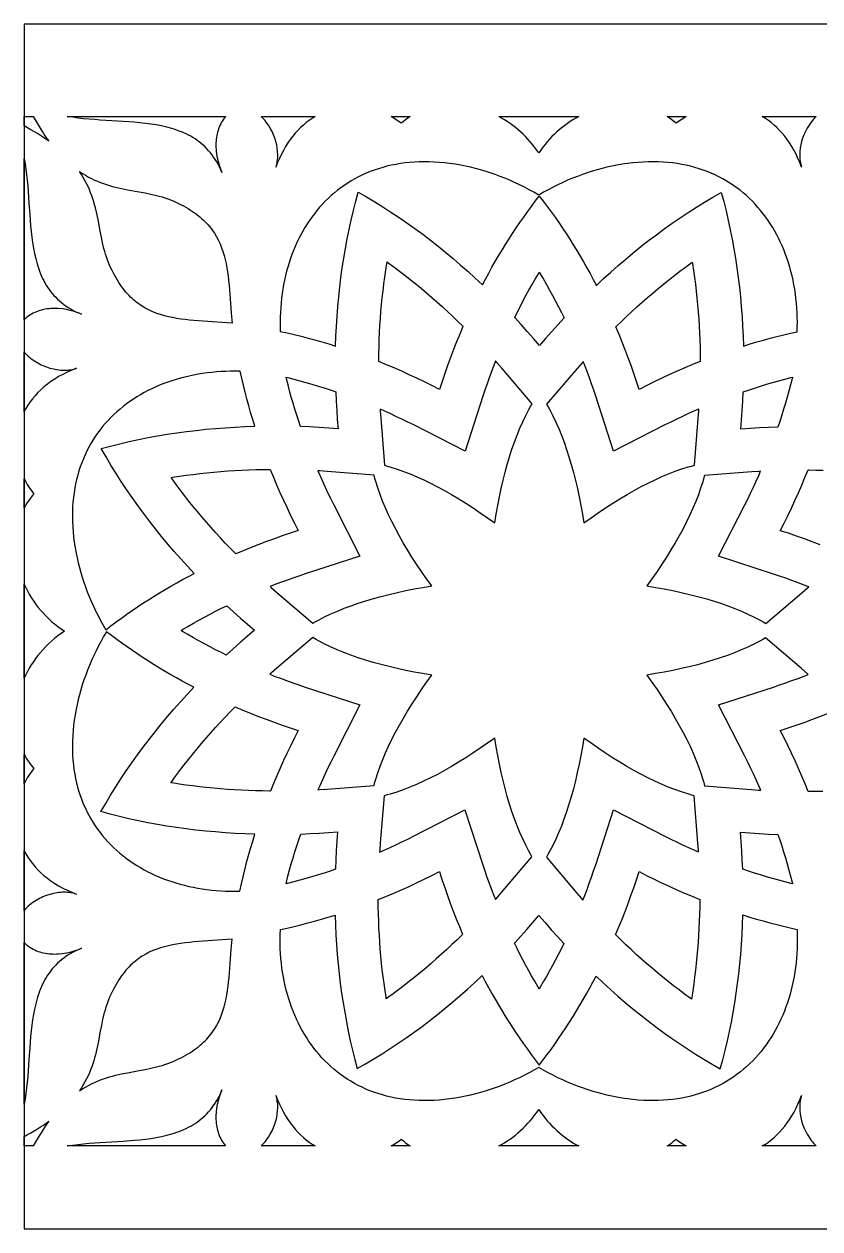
# Model space of a CAD drawing. Extents: x -53 to 63, y 97 to 137.
# Drawn here: x -53.41 to -26.99, y 96.54 to 136.53 of the extents above; entities that cross this region are included whole.
import ezdxf

# ---------------------------------------------------------------- set-up
doc = ezdxf.new("R2010")
doc.units = 0
doc.header["$MEASUREMENT"] = 0
doc.layers.get('0').update_dxf_attribs({"linetype": 'CONTINUOUS'})
doc.layers.add('LAYER_1', color=18, linetype='CONTINUOUS')

msp = doc.modelspace()

# ---------------------------------------------------------------- linework, layer by layer
msp.add_line((-53.408, 136.527), (-53.408, 96.541))
at = {"layer": 'LAYER_1'}
for points in [[(63.044, 136.527), (-53.408, 136.527)], [(-26.983, 119.249), (-27.244, 119.348), (-27.506, 119.444), (-27.771, 119.537), (-28.036, 119.627), (-28.304, 119.714), (-28.177, 119.963), (-28.054, 120.212), (-27.934, 120.463), (-27.817, 120.714), (-27.703, 120.967), (-27.592, 121.22), (-27.485, 121.474), (-27.382, 121.729), (-27.354, 121.729), (-27.119, 121.726), (-26.885, 121.721)], [(-26.895, 111.062), (-27.13, 111.057), (-27.365, 111.054), (-27.376, 111.054), (-27.48, 111.311), (-27.588, 111.567), (-27.699, 111.823), (-27.814, 112.077), (-27.932, 112.331), (-28.053, 112.583), (-28.177, 112.835), (-28.305, 113.085), (-28.039, 113.171), (-27.776, 113.261), (-27.513, 113.353), (-27.253, 113.448), (-26.994, 113.546), (-26.737, 113.647)], [(-53.408, 96.541), (63.044, 96.541)]]:
    msp.add_lwpolyline(points, dxfattribs=at)
for points in [[(-53.408, 133.462), (-53.105, 133.462), (-52.975, 133.234), (-52.91, 133.126), (-52.845, 133.021), (-52.78, 132.92), (-52.715, 132.823), (-52.65, 132.729), (-52.584, 132.638), (-52.768, 132.766), (-52.966, 132.894), (-53.18, 133.022), (-53.292, 133.086), (-53.408, 133.15)], [(-51.973, 133.462), (-46.717, 133.462), (-46.755, 133.416), (-46.791, 133.368), (-46.824, 133.319), (-46.854, 133.269), (-46.882, 133.217), (-46.908, 133.164), (-46.931, 133.11), (-46.952, 133.055), (-46.97, 132.999), (-46.987, 132.942), (-47.001, 132.884), (-47.012, 132.825), (-47.022, 132.766), (-47.029, 132.706), (-47.035, 132.645), (-47.038, 132.584), (-47.039, 132.461), (-47.031, 132.337), (-47.017, 132.212), (-46.995, 132.087), (-46.966, 131.963), (-46.93, 131.84), (-46.888, 131.719), (-46.84, 131.6), (-46.881, 131.695), (-46.923, 131.786), (-46.968, 131.873), (-47.015, 131.957), (-47.064, 132.038), (-47.116, 132.115), (-47.169, 132.189), (-47.224, 132.259), (-47.281, 132.326), (-47.341, 132.39), (-47.402, 132.452), (-47.464, 132.51), (-47.529, 132.565), (-47.595, 132.618), (-47.663, 132.668), (-47.732, 132.715), (-47.803, 132.76), (-47.876, 132.802), (-47.95, 132.842), (-48.025, 132.88), (-48.102, 132.915), (-48.18, 132.948), (-48.259, 132.979), (-48.34, 133.008), (-48.421, 133.036), (-48.504, 133.061), (-48.672, 133.107), (-48.845, 133.146), (-49.02, 133.18), (-49.199, 133.209), (-49.38, 133.233), (-49.564, 133.253), (-49.749, 133.271), (-50.124, 133.298), (-50.501, 133.321), (-50.878, 133.343), (-51.065, 133.356), (-51.251, 133.371), (-51.435, 133.388), (-51.617, 133.409), (-51.796, 133.433)], [(-45.536, 133.462), (-43.747, 133.462), (-43.848, 133.399), (-43.947, 133.33), (-44.043, 133.256), (-44.138, 133.176), (-44.23, 133.091), (-44.32, 133), (-44.408, 132.904), (-44.492, 132.802), (-44.573, 132.694), (-44.652, 132.581), (-44.727, 132.462), (-44.798, 132.337), (-44.866, 132.207), (-44.931, 132.071), (-44.991, 131.929), (-45.047, 131.782), (-45.033, 131.828), (-45.021, 131.876), (-45.01, 131.925), (-45.002, 131.976), (-44.995, 132.027), (-44.99, 132.079), (-44.987, 132.185), (-44.992, 132.294), (-45.004, 132.405), (-45.023, 132.517), (-45.051, 132.629), (-45.086, 132.741), (-45.128, 132.852), (-45.178, 132.962), (-45.235, 133.069), (-45.299, 133.174), (-45.334, 133.225), (-45.371, 133.274), (-45.41, 133.323), (-45.45, 133.371), (-45.492, 133.417)], [(-41.223, 133.462), (-40.59, 133.462), (-40.666, 133.41), (-40.741, 133.355), (-40.814, 133.296), (-40.886, 133.234), (-40.968, 133.296), (-41.051, 133.355), (-41.136, 133.41)], [(-37.651, 133.462), (-34.996, 133.462), (-35.091, 133.409), (-35.186, 133.353), (-35.279, 133.294), (-35.37, 133.231), (-35.46, 133.166), (-35.549, 133.097), (-35.636, 133.026), (-35.721, 132.951), (-35.804, 132.874), (-35.885, 132.793), (-35.964, 132.71), (-36.041, 132.624), (-36.115, 132.534), (-36.187, 132.442), (-36.257, 132.347), (-36.324, 132.25), (-36.391, 132.347), (-36.46, 132.442), (-36.532, 132.534), (-36.607, 132.624), (-36.683, 132.71), (-36.762, 132.793), (-36.844, 132.874), (-36.927, 132.951), (-37.012, 133.026), (-37.098, 133.097), (-37.187, 133.166), (-37.277, 133.231), (-37.369, 133.294), (-37.462, 133.353), (-37.556, 133.409)], [(-32.057, 133.462), (-31.425, 133.462), (-31.511, 133.41), (-31.596, 133.355), (-31.68, 133.296), (-31.762, 133.234), (-31.833, 133.296), (-31.906, 133.355), (-31.981, 133.41)], [(-28.901, 133.462), (-27.111, 133.462), (-27.155, 133.417), (-27.197, 133.371), (-27.237, 133.323), (-27.276, 133.274), (-27.313, 133.225), (-27.348, 133.174), (-27.412, 133.069), (-27.47, 132.962), (-27.519, 132.852), (-27.562, 132.741), (-27.597, 132.629), (-27.624, 132.517), (-27.644, 132.405), (-27.656, 132.294), (-27.66, 132.185), (-27.657, 132.079), (-27.652, 132.027), (-27.646, 131.976), (-27.637, 131.925), (-27.627, 131.876), (-27.614, 131.828), (-27.6, 131.782), (-27.656, 131.929), (-27.717, 132.071), (-27.781, 132.207), (-27.849, 132.337), (-27.921, 132.462), (-27.996, 132.581), (-28.074, 132.694), (-28.155, 132.802), (-28.24, 132.904), (-28.327, 133), (-28.417, 133.091), (-28.509, 133.176), (-28.604, 133.256), (-28.701, 133.33), (-28.8, 133.399)], [(-53.408, 126.714), (-53.408, 132.069), (-53.376, 131.892), (-53.349, 131.712), (-53.326, 131.529), (-53.306, 131.344), (-53.289, 131.157), (-53.274, 130.968), (-53.248, 130.589), (-53.223, 130.208), (-53.193, 129.83), (-53.175, 129.642), (-53.153, 129.457), (-53.128, 129.274), (-53.099, 129.093), (-53.064, 128.916), (-53.024, 128.742), (-52.977, 128.571), (-52.952, 128.488), (-52.924, 128.405), (-52.894, 128.324), (-52.863, 128.244), (-52.829, 128.165), (-52.793, 128.088), (-52.755, 128.012), (-52.715, 127.937), (-52.672, 127.864), (-52.627, 127.793), (-52.579, 127.723), (-52.528, 127.655), (-52.475, 127.588), (-52.419, 127.523), (-52.36, 127.46), (-52.298, 127.399), (-52.234, 127.339), (-52.165, 127.282), (-52.094, 127.226), (-52.02, 127.173), (-51.942, 127.122), (-51.86, 127.073), (-51.776, 127.026), (-51.687, 126.981), (-51.595, 126.939), (-51.499, 126.899), (-51.622, 126.947), (-51.748, 126.989), (-51.875, 127.025), (-52.004, 127.053), (-52.134, 127.073), (-52.263, 127.086), (-52.327, 127.089), (-52.391, 127.091), (-52.455, 127.09), (-52.518, 127.087), (-52.581, 127.082), (-52.643, 127.074), (-52.705, 127.065), (-52.766, 127.053), (-52.826, 127.038), (-52.885, 127.022), (-52.943, 127.003), (-53, 126.981), (-53.056, 126.957), (-53.111, 126.93), (-53.164, 126.901), (-53.216, 126.869), (-53.266, 126.834), (-53.315, 126.797), (-53.363, 126.757)], [(-27.744, 126.319), (-27.739, 126.481), (-27.738, 126.641), (-27.741, 126.8), (-27.746, 126.957), (-27.756, 127.114), (-27.768, 127.269), (-27.785, 127.423), (-27.804, 127.576), (-27.827, 127.727), (-27.853, 127.877), (-27.882, 128.025), (-27.915, 128.171), (-27.951, 128.316), (-27.99, 128.458), (-28.032, 128.599), (-28.078, 128.738), (-28.127, 128.875), (-28.179, 129.01), (-28.234, 129.143), (-28.292, 129.273), (-28.354, 129.402), (-28.418, 129.528), (-28.486, 129.651), (-28.557, 129.772), (-28.631, 129.891), (-28.708, 130.007), (-28.788, 130.12), (-28.871, 130.231), (-28.957, 130.339), (-29.046, 130.444), (-29.138, 130.546), (-29.232, 130.645), (-29.33, 130.741), (-29.431, 130.834), (-29.535, 130.924), (-29.641, 131.01), (-29.751, 131.093), (-29.863, 131.173), (-29.978, 131.249), (-30.096, 131.322), (-30.217, 131.391), (-30.341, 131.457), (-30.467, 131.519), (-30.596, 131.577), (-30.728, 131.631), (-30.863, 131.681), (-31, 131.728), (-31.14, 131.77), (-31.283, 131.808), (-31.428, 131.842), (-31.576, 131.872), (-31.727, 131.897), (-31.88, 131.918), (-32.036, 131.935), (-32.195, 131.947), (-32.356, 131.955), (-32.519, 131.958), (-32.685, 131.956), (-32.854, 131.949), (-33.025, 131.938), (-33.199, 131.922), (-33.375, 131.9), (-33.553, 131.874), (-33.734, 131.843), (-33.897, 131.811), (-34.059, 131.774), (-34.222, 131.734), (-34.386, 131.69), (-34.549, 131.642), (-34.712, 131.59), (-34.875, 131.534), (-35.038, 131.474), (-35.201, 131.41), (-35.363, 131.342), (-35.525, 131.27), (-35.686, 131.194), (-35.846, 131.115), (-36.006, 131.031), (-36.165, 130.944), (-36.324, 130.853), (-36.482, 130.944), (-36.641, 131.031), (-36.801, 131.115), (-36.961, 131.194), (-37.123, 131.27), (-37.284, 131.342), (-37.447, 131.41), (-37.609, 131.474), (-37.772, 131.534), (-37.935, 131.59), (-38.098, 131.642), (-38.262, 131.69), (-38.425, 131.734), (-38.588, 131.774), (-38.751, 131.811), (-38.913, 131.843), (-39.094, 131.874), (-39.272, 131.9), (-39.448, 131.922), (-39.621, 131.938), (-39.792, 131.949), (-39.961, 131.956), (-40.127, 131.958), (-40.29, 131.955), (-40.451, 131.947), (-40.609, 131.935), (-40.765, 131.919), (-40.918, 131.898), (-41.069, 131.872), (-41.217, 131.842), (-41.362, 131.809), (-41.504, 131.77), (-41.644, 131.728), (-41.782, 131.682), (-41.916, 131.632), (-42.048, 131.578), (-42.177, 131.52), (-42.303, 131.458), (-42.427, 131.393), (-42.548, 131.324), (-42.666, 131.251), (-42.781, 131.175), (-42.893, 131.095), (-43.003, 131.012), (-43.109, 130.926), (-43.213, 130.837), (-43.314, 130.744), (-43.411, 130.648), (-43.506, 130.549), (-43.598, 130.447), (-43.687, 130.342), (-43.773, 130.235), (-43.856, 130.124), (-43.936, 130.011), (-44.013, 129.895), (-44.087, 129.777), (-44.158, 129.656), (-44.226, 129.533), (-44.291, 129.407), (-44.352, 129.279), (-44.411, 129.149), (-44.466, 129.016), (-44.518, 128.881), (-44.567, 128.745), (-44.613, 128.606), (-44.655, 128.465), (-44.695, 128.323), (-44.731, 128.178), (-44.763, 128.032), (-44.793, 127.884), (-44.819, 127.735), (-44.842, 127.584), (-44.861, 127.432), (-44.878, 127.278), (-44.89, 127.123), (-44.9, 126.966), (-44.906, 126.809), (-44.909, 126.65), (-44.908, 126.49), (-44.904, 126.329), (-44.673, 126.278), (-44.442, 126.224), (-44.212, 126.167), (-43.982, 126.107), (-43.752, 126.045), (-43.523, 125.979), (-43.294, 125.91), (-43.065, 125.839), (-43.054, 126.168), (-43.038, 126.496), (-43.018, 126.823), (-42.993, 127.148), (-42.963, 127.473), (-42.928, 127.797), (-42.889, 128.119), (-42.845, 128.44), (-42.796, 128.76), (-42.742, 129.078), (-42.683, 129.395), (-42.62, 129.71), (-42.552, 130.023), (-42.478, 130.335), (-42.4, 130.645), (-42.317, 130.953), (-42.041, 130.794), (-41.768, 130.63), (-41.497, 130.462), (-41.228, 130.289), (-40.961, 130.111), (-40.697, 129.928), (-40.435, 129.742), (-40.176, 129.55), (-39.919, 129.355), (-39.664, 129.155), (-39.412, 128.951), (-39.163, 128.743), (-38.916, 128.53), (-38.671, 128.314), (-38.429, 128.094), (-38.19, 127.87), (-38.087, 128.066), (-37.982, 128.261), (-37.875, 128.455), (-37.766, 128.646), (-37.655, 128.837), (-37.542, 129.025), (-37.427, 129.213), (-37.31, 129.398), (-37.191, 129.582), (-37.071, 129.764), (-36.948, 129.945), (-36.823, 130.124), (-36.696, 130.301), (-36.567, 130.476), (-36.437, 130.649), (-36.304, 130.821), (-36.171, 130.648), (-36.04, 130.474), (-35.91, 130.298), (-35.783, 130.12), (-35.658, 129.94), (-35.535, 129.759), (-35.413, 129.576), (-35.294, 129.391), (-35.177, 129.204), (-35.061, 129.016), (-34.948, 128.826), (-34.837, 128.635), (-34.727, 128.442), (-34.62, 128.248), (-34.515, 128.052), (-34.411, 127.854), (-34.171, 128.079), (-33.928, 128.299), (-33.682, 128.516), (-33.434, 128.729), (-33.183, 128.937), (-32.93, 129.142), (-32.674, 129.342), (-32.416, 129.538), (-32.156, 129.729), (-31.893, 129.916), (-31.627, 130.099), (-31.359, 130.277), (-31.089, 130.45), (-30.817, 130.618), (-30.543, 130.782), (-30.266, 130.941), (-30.184, 130.634), (-30.106, 130.325), (-30.034, 130.014), (-29.966, 129.701), (-29.903, 129.387), (-29.845, 129.071), (-29.792, 128.754), (-29.744, 128.436), (-29.701, 128.116), (-29.662, 127.794), (-29.628, 127.472), (-29.599, 127.148), (-29.574, 126.823), (-29.554, 126.497), (-29.539, 126.171), (-29.528, 125.843), (-29.306, 125.912), (-29.084, 125.978), (-28.861, 126.042), (-28.638, 126.103), (-28.415, 126.161), (-28.192, 126.217), (-27.968, 126.27)], [(-51.574, 131.635), (-51.473, 131.569), (-51.372, 131.508), (-51.271, 131.452), (-51.171, 131.4), (-51.07, 131.352), (-50.97, 131.309), (-50.87, 131.269), (-50.77, 131.232), (-50.67, 131.199), (-50.57, 131.168), (-50.47, 131.14), (-50.371, 131.115), (-50.173, 131.069), (-49.977, 131.029), (-49.587, 130.958), (-49.394, 130.922), (-49.203, 130.884), (-49.014, 130.84), (-48.92, 130.816), (-48.826, 130.789), (-48.733, 130.761), (-48.641, 130.729), (-48.549, 130.694), (-48.457, 130.657), (-48.366, 130.616), (-48.279, 130.575), (-48.194, 130.533), (-48.112, 130.49), (-48.034, 130.447), (-47.958, 130.402), (-47.885, 130.357), (-47.815, 130.311), (-47.747, 130.264), (-47.682, 130.217), (-47.62, 130.168), (-47.56, 130.119), (-47.503, 130.069), (-47.448, 130.018), (-47.395, 129.967), (-47.345, 129.914), (-47.297, 129.861), (-47.251, 129.808), (-47.207, 129.753), (-47.166, 129.698), (-47.126, 129.642), (-47.088, 129.585), (-47.018, 129.469), (-46.956, 129.35), (-46.9, 129.229), (-46.85, 129.105), (-46.806, 128.978), (-46.767, 128.848), (-46.733, 128.715), (-46.703, 128.58), (-46.677, 128.442), (-46.655, 128.302), (-46.636, 128.159), (-46.619, 128.014), (-46.604, 127.866), (-46.578, 127.563), (-46.555, 127.25), (-46.531, 126.929), (-46.502, 126.598), (-46.832, 126.625), (-47.153, 126.647), (-47.465, 126.668), (-47.768, 126.691), (-47.916, 126.705), (-48.061, 126.72), (-48.204, 126.739), (-48.344, 126.76), (-48.482, 126.785), (-48.617, 126.814), (-48.75, 126.847), (-48.88, 126.884), (-49.007, 126.927), (-49.132, 126.976), (-49.253, 127.031), (-49.372, 127.093), (-49.488, 127.162), (-49.545, 127.199), (-49.602, 127.238), (-49.657, 127.28), (-49.712, 127.323), (-49.766, 127.368), (-49.82, 127.416), (-49.872, 127.466), (-49.924, 127.518), (-49.975, 127.573), (-50.026, 127.63), (-50.075, 127.689), (-50.124, 127.751), (-50.172, 127.815), (-50.219, 127.883), (-50.266, 127.953), (-50.312, 128.025), (-50.357, 128.101), (-50.401, 128.179), (-50.444, 128.26), (-50.487, 128.345), (-50.529, 128.432), (-50.569, 128.523), (-50.608, 128.614), (-50.643, 128.705), (-50.675, 128.798), (-50.705, 128.891), (-50.732, 128.984), (-50.757, 129.078), (-50.802, 129.267), (-50.842, 129.458), (-50.879, 129.65), (-50.953, 130.04), (-50.995, 130.236), (-51.042, 130.434), (-51.069, 130.533), (-51.098, 130.633), (-51.129, 130.732), (-51.163, 130.832), (-51.201, 130.932), (-51.242, 131.032), (-51.286, 131.132), (-51.335, 131.233), (-51.387, 131.333), (-51.445, 131.434), (-51.507, 131.534)], [(-38.848, 126.503), (-38.84, 126.495), (-38.948, 126.24), (-39.053, 125.982), (-39.155, 125.723), (-39.254, 125.462), (-39.35, 125.2), (-39.443, 124.936), (-39.533, 124.67), (-39.62, 124.403), (-39.868, 124.529), (-40.118, 124.653), (-40.368, 124.773), (-40.62, 124.89), (-40.872, 125.004), (-41.125, 125.114), (-41.379, 125.221), (-41.635, 125.325), (-41.635, 125.352), (-41.631, 125.587), (-41.626, 125.822), (-41.618, 126.056), (-41.608, 126.29), (-41.595, 126.522), (-41.58, 126.755), (-41.562, 126.986), (-41.541, 127.217), (-41.519, 127.446), (-41.493, 127.675), (-41.466, 127.904), (-41.435, 128.131), (-41.402, 128.357), (-41.366, 128.583), (-41.358, 128.632), (-41.318, 128.603), (-41.133, 128.468), (-40.95, 128.331), (-40.768, 128.191), (-40.587, 128.05), (-40.408, 127.905), (-40.229, 127.758), (-40.052, 127.609), (-39.876, 127.458), (-39.701, 127.305), (-39.528, 127.149), (-39.356, 126.991), (-39.185, 126.83), (-39.016, 126.668)], [(-33.763, 126.479), (-33.744, 126.498), (-33.575, 126.662), (-33.406, 126.824), (-33.234, 126.984), (-33.062, 127.142), (-32.888, 127.298), (-32.714, 127.451), (-32.537, 127.602), (-32.36, 127.75), (-32.181, 127.897), (-32.001, 128.041), (-31.82, 128.183), (-31.638, 128.322), (-31.455, 128.458), (-31.27, 128.593), (-31.229, 128.622), (-31.221, 128.573), (-31.186, 128.347), (-31.154, 128.12), (-31.124, 127.894), (-31.096, 127.665), (-31.071, 127.436), (-31.049, 127.206), (-31.029, 126.975), (-31.011, 126.744), (-30.997, 126.512), (-30.984, 126.279), (-30.974, 126.046), (-30.967, 125.811), (-30.962, 125.577), (-30.959, 125.342), (-30.959, 125.33), (-31.217, 125.226), (-31.473, 125.118), (-31.728, 125.007), (-31.983, 124.893), (-32.236, 124.775), (-32.489, 124.654), (-32.74, 124.529), (-32.99, 124.402), (-33.077, 124.667), (-33.166, 124.931), (-33.258, 125.193), (-33.353, 125.454), (-33.451, 125.713), (-33.552, 125.97), (-33.656, 126.225)], [(-36.169, 128.062), (-36.064, 127.882), (-35.962, 127.7), (-35.861, 127.516), (-35.762, 127.331), (-35.665, 127.143), (-35.569, 126.955), (-35.481, 126.776), (-35.688, 126.55), (-35.893, 126.322), (-36.096, 126.091), (-36.297, 125.857), (-36.499, 126.095), (-36.704, 126.33), (-36.912, 126.561), (-37.122, 126.79), (-37.041, 126.955), (-36.945, 127.144), (-36.848, 127.331), (-36.749, 127.516), (-36.648, 127.7), (-36.545, 127.882), (-36.44, 128.062), (-36.334, 128.241), (-36.305, 128.289), (-36.276, 128.241)], [(-53.408, 123.657), (-53.408, 125.643), (-53.363, 125.595), (-53.316, 125.549), (-53.268, 125.505), (-53.219, 125.463), (-53.168, 125.423), (-53.116, 125.384), (-53.062, 125.348), (-53.008, 125.314), (-52.953, 125.282), (-52.898, 125.251), (-52.841, 125.223), (-52.784, 125.197), (-52.726, 125.173), (-52.668, 125.15), (-52.552, 125.112), (-52.434, 125.082), (-52.317, 125.06), (-52.259, 125.052), (-52.202, 125.046), (-52.144, 125.043), (-52.088, 125.041), (-52.032, 125.042), (-51.977, 125.044), (-51.922, 125.049), (-51.869, 125.056), (-51.816, 125.065), (-51.765, 125.076), (-51.715, 125.089), (-51.667, 125.104), (-51.825, 125.042), (-51.977, 124.975), (-52.122, 124.903), (-52.261, 124.828), (-52.392, 124.748), (-52.517, 124.664), (-52.636, 124.577), (-52.748, 124.486), (-52.853, 124.392), (-52.951, 124.295), (-53.044, 124.195), (-53.129, 124.092), (-53.209, 123.986), (-53.282, 123.879), (-53.348, 123.769)], [(-41.447, 121.883), (-41.343, 121.856), (-41.238, 121.826), (-41.025, 121.759), (-40.809, 121.683), (-40.589, 121.597), (-40.367, 121.503), (-40.141, 121.401), (-39.913, 121.291), (-39.682, 121.172), (-39.45, 121.046), (-39.215, 120.913), (-38.979, 120.772), (-38.742, 120.624), (-38.504, 120.47), (-38.264, 120.309), (-38.024, 120.142), (-37.784, 119.969), (-37.736, 120.262), (-37.685, 120.551), (-37.629, 120.835), (-37.569, 121.114), (-37.505, 121.387), (-37.438, 121.654), (-37.366, 121.915), (-37.29, 122.169), (-37.211, 122.417), (-37.127, 122.657), (-37.039, 122.889), (-36.948, 123.114), (-36.852, 123.33), (-36.753, 123.537), (-36.649, 123.735), (-36.596, 123.831), (-36.541, 123.924), (-37.553, 125.112), (-37.71, 125.293), (-37.757, 125.346), (-37.816, 125.195), (-37.892, 124.994), (-37.967, 124.79), (-38.04, 124.586), (-38.111, 124.38), (-38.18, 124.173), (-38.77, 122.353), (-40.475, 123.223), (-40.67, 123.32), (-40.866, 123.416), (-41.062, 123.509), (-41.258, 123.6), (-41.456, 123.688), (-41.59, 123.747), (-41.587, 123.692), (-41.57, 123.453)], [(-34.828, 119.969), (-34.587, 120.142), (-34.346, 120.31), (-34.106, 120.471), (-33.867, 120.626), (-33.628, 120.774), (-33.392, 120.916), (-33.156, 121.049), (-32.923, 121.176), (-32.692, 121.294), (-32.463, 121.405), (-32.236, 121.507), (-32.013, 121.601), (-31.793, 121.686), (-31.576, 121.762), (-31.363, 121.829), (-31.257, 121.859), (-31.153, 121.886), (-31.027, 123.442), (-31.011, 123.681), (-31.006, 123.752), (-31.154, 123.687), (-31.352, 123.598), (-31.548, 123.507), (-31.744, 123.415), (-31.94, 123.32), (-32.135, 123.222), (-33.84, 122.352), (-34.429, 124.173), (-34.499, 124.379), (-34.57, 124.585), (-34.643, 124.79), (-34.718, 124.993), (-34.795, 125.195), (-34.848, 125.331), (-34.884, 125.29), (-35.041, 125.11), (-36.064, 123.913), (-36.01, 123.82), (-35.957, 123.724), (-35.854, 123.526), (-35.755, 123.32), (-35.66, 123.104), (-35.569, 122.88), (-35.482, 122.648), (-35.399, 122.409), (-35.319, 122.162), (-35.244, 121.908), (-35.173, 121.648), (-35.105, 121.382), (-35.042, 121.109), (-34.983, 120.832), (-34.927, 120.549), (-34.876, 120.261)], [(-50.695, 116.427), (-50.524, 116.558), (-50.352, 116.687), (-50.177, 116.815), (-50.001, 116.94), (-49.823, 117.064), (-49.644, 117.186), (-49.462, 117.305), (-49.279, 117.423), (-49.095, 117.539), (-48.909, 117.653), (-48.721, 117.765), (-48.532, 117.874), (-48.341, 117.982), (-48.149, 118.089), (-47.955, 118.193), (-47.76, 118.295), (-47.984, 118.535), (-48.205, 118.778), (-48.422, 119.024), (-48.634, 119.272), (-48.843, 119.523), (-49.047, 119.776), (-49.247, 120.032), (-49.443, 120.29), (-49.635, 120.551), (-49.822, 120.814), (-50.004, 121.079), (-50.182, 121.347), (-50.355, 121.617), (-50.524, 121.889), (-50.688, 122.164), (-50.847, 122.441), (-50.539, 122.523), (-50.23, 122.601), (-49.92, 122.673), (-49.607, 122.741), (-49.293, 122.803), (-48.977, 122.861), (-48.66, 122.914), (-48.341, 122.962), (-48.021, 123.006), (-47.7, 123.044), (-47.377, 123.078), (-47.053, 123.108), (-46.729, 123.132), (-46.403, 123.152), (-46.076, 123.168), (-45.748, 123.178), (-45.819, 123.405), (-45.887, 123.632), (-45.952, 123.86), (-46.014, 124.088), (-46.073, 124.316), (-46.13, 124.545), (-46.183, 124.774), (-46.234, 125.003), (-46.394, 125.006), (-46.553, 125.005), (-46.712, 125.001), (-46.869, 124.993), (-47.024, 124.982), (-47.179, 124.968), (-47.332, 124.951), (-47.484, 124.93), (-47.634, 124.905), (-47.783, 124.878), (-47.93, 124.847), (-48.075, 124.813), (-48.219, 124.776), (-48.36, 124.735), (-48.5, 124.691), (-48.638, 124.644), (-48.774, 124.594), (-48.908, 124.541), (-49.04, 124.485), (-49.169, 124.425), (-49.296, 124.363), (-49.421, 124.297), (-49.543, 124.228), (-49.663, 124.156), (-49.781, 124.081), (-49.896, 124.003), (-50.008, 123.923), (-50.117, 123.839), (-50.224, 123.752), (-50.327, 123.662), (-50.428, 123.569), (-50.526, 123.474), (-50.621, 123.375), (-50.712, 123.273), (-50.8, 123.169), (-50.886, 123.062), (-50.967, 122.952), (-51.046, 122.839), (-51.121, 122.723), (-51.192, 122.605), (-51.26, 122.484), (-51.324, 122.36), (-51.385, 122.233), (-51.441, 122.104), (-51.494, 121.971), (-51.543, 121.837), (-51.588, 121.699), (-51.629, 121.559), (-51.666, 121.416), (-51.699, 121.271), (-51.727, 121.123), (-51.751, 120.972), (-51.771, 120.819), (-51.786, 120.664), (-51.797, 120.505), (-51.803, 120.345), (-51.805, 120.181), (-51.802, 120.016), (-51.794, 119.847), (-51.781, 119.677), (-51.764, 119.504), (-51.741, 119.328), (-51.714, 119.15), (-51.681, 118.97), (-51.648, 118.81), (-51.611, 118.65), (-51.571, 118.49), (-51.526, 118.33), (-51.478, 118.169), (-51.426, 118.009), (-51.37, 117.849), (-51.31, 117.689), (-51.247, 117.529), (-51.179, 117.37), (-51.108, 117.211), (-51.033, 117.053), (-50.954, 116.895), (-50.872, 116.738), (-50.785, 116.582)], [(-44.229, 123.17), (-44.289, 123.344), (-44.354, 123.545), (-44.418, 123.746), (-44.479, 123.947), (-44.537, 124.148), (-44.593, 124.35), (-44.647, 124.552), (-44.699, 124.753), (-44.712, 124.808), (-44.657, 124.795), (-44.455, 124.744), (-44.254, 124.69), (-44.052, 124.634), (-43.851, 124.575), (-43.65, 124.514), (-43.449, 124.45), (-43.248, 124.384), (-43.059, 124.32), (-43.046, 124.014), (-43.03, 123.708), (-43.01, 123.401), (-42.986, 123.094), (-43.297, 123.119), (-43.608, 123.14), (-43.919, 123.157)], [(-29.537, 124.324), (-29.362, 124.383), (-29.161, 124.449), (-28.96, 124.512), (-28.759, 124.573), (-28.558, 124.632), (-28.357, 124.688), (-28.155, 124.742), (-27.953, 124.793), (-27.898, 124.806), (-27.912, 124.751), (-27.963, 124.55), (-28.017, 124.348), (-28.073, 124.147), (-28.131, 123.945), (-28.193, 123.744), (-28.256, 123.544), (-28.322, 123.343), (-28.386, 123.154), (-28.692, 123.141), (-28.999, 123.125), (-29.305, 123.105), (-29.613, 123.081), (-29.588, 123.392), (-29.567, 123.703), (-29.55, 124.014)], [(-46.384, 118.943), (-46.403, 118.963), (-46.567, 119.131), (-46.73, 119.301), (-46.89, 119.472), (-47.048, 119.644), (-47.203, 119.818), (-47.356, 119.993), (-47.507, 120.169), (-47.656, 120.347), (-47.803, 120.525), (-47.947, 120.705), (-48.088, 120.886), (-48.227, 121.068), (-48.364, 121.252), (-48.498, 121.437), (-48.527, 121.477), (-48.478, 121.485), (-48.253, 121.52), (-48.026, 121.553), (-47.799, 121.583), (-47.57, 121.611), (-47.341, 121.635), (-47.111, 121.658), (-46.881, 121.677), (-46.65, 121.695), (-46.417, 121.71), (-46.185, 121.722), (-45.951, 121.732), (-45.717, 121.74), (-45.482, 121.745), (-45.247, 121.747), (-45.236, 121.747), (-45.132, 121.49), (-45.024, 121.234), (-44.913, 120.978), (-44.798, 120.724), (-44.68, 120.47), (-44.559, 120.218), (-44.435, 119.966), (-44.307, 119.716), (-44.572, 119.63), (-44.836, 119.541), (-45.098, 119.448), (-45.359, 119.353), (-45.618, 119.255), (-45.875, 119.154), (-46.131, 119.05)], [(-39.875, 117.879), (-40.048, 118.12), (-40.216, 118.361), (-40.377, 118.601), (-40.532, 118.84), (-40.68, 119.078), (-40.821, 119.315), (-40.955, 119.55), (-41.081, 119.784), (-41.2, 120.015), (-41.31, 120.244), (-41.413, 120.47), (-41.507, 120.694), (-41.592, 120.914), (-41.668, 121.131), (-41.734, 121.344), (-41.764, 121.45), (-41.792, 121.554), (-43.348, 121.679), (-43.587, 121.696), (-43.657, 121.7), (-43.592, 121.552), (-43.504, 121.355), (-43.413, 121.158), (-43.32, 120.962), (-43.225, 120.766), (-43.128, 120.571), (-42.258, 118.867), (-44.079, 118.277), (-44.285, 118.208), (-44.49, 118.137), (-44.695, 118.064), (-44.898, 117.989), (-45.101, 117.912), (-45.237, 117.859), (-45.196, 117.822), (-45.016, 117.665), (-43.818, 116.642), (-43.725, 116.696), (-43.63, 116.749), (-43.432, 116.852), (-43.225, 116.951), (-43.009, 117.046), (-42.786, 117.137), (-42.554, 117.225), (-42.314, 117.308), (-42.068, 117.387), (-41.814, 117.462), (-41.554, 117.534), (-41.287, 117.601), (-41.015, 117.665), (-40.737, 117.724), (-40.454, 117.78), (-40.167, 117.831)], [(-30.823, 121.542), (-30.851, 121.438), (-30.881, 121.333), (-30.948, 121.12), (-31.024, 120.904), (-31.109, 120.684), (-31.203, 120.461), (-31.305, 120.236), (-31.416, 120.007), (-31.534, 119.777), (-31.66, 119.544), (-31.794, 119.31), (-31.935, 119.074), (-32.082, 118.837), (-32.237, 118.598), (-32.397, 118.359), (-32.564, 118.119), (-32.737, 117.879), (-32.444, 117.831), (-32.155, 117.779), (-31.872, 117.724), (-31.593, 117.664), (-31.32, 117.6), (-31.052, 117.532), (-30.791, 117.461), (-30.537, 117.385), (-30.29, 117.305), (-30.049, 117.222), (-29.817, 117.134), (-29.593, 117.042), (-29.377, 116.947), (-29.17, 116.847), (-28.972, 116.744), (-28.876, 116.69), (-28.783, 116.636), (-27.594, 117.647), (-27.413, 117.804), (-27.36, 117.851), (-27.511, 117.91), (-27.713, 117.987), (-27.916, 118.062), (-28.121, 118.135), (-28.326, 118.206), (-28.533, 118.275), (-30.354, 118.865), (-29.483, 120.57), (-29.386, 120.765), (-29.291, 120.96), (-29.198, 121.157), (-29.107, 121.353), (-29.018, 121.55), (-28.96, 121.685), (-29.015, 121.681), (-29.254, 121.665)], [(-53.408, 120.467), (-53.408, 121.44), (-53.375, 121.374), (-53.339, 121.308), (-53.302, 121.244), (-53.262, 121.18), (-53.221, 121.116), (-53.178, 121.054), (-53.132, 120.992), (-53.085, 120.931), (-53.132, 120.877), (-53.177, 120.821), (-53.221, 120.765), (-53.262, 120.707), (-53.302, 120.648), (-53.339, 120.589), (-53.375, 120.529)], [(-53.408, 114.816), (-53.408, 117.938), (-53.355, 117.825), (-53.298, 117.714), (-53.236, 117.604), (-53.17, 117.495), (-53.1, 117.389), (-53.026, 117.284), (-52.948, 117.181), (-52.866, 117.081), (-52.78, 116.983), (-52.689, 116.887), (-52.595, 116.795), (-52.497, 116.705), (-52.395, 116.618), (-52.29, 116.535), (-52.18, 116.454), (-52.067, 116.377), (-52.18, 116.301), (-52.29, 116.22), (-52.395, 116.137), (-52.497, 116.05), (-52.595, 115.96), (-52.689, 115.867), (-52.78, 115.772), (-52.866, 115.674), (-52.948, 115.574), (-53.026, 115.471), (-53.1, 115.366), (-53.17, 115.259), (-53.236, 115.151), (-53.298, 115.041), (-53.355, 114.929)], [(-46.695, 115.585), (-46.86, 115.666), (-47.049, 115.761), (-47.236, 115.859), (-47.421, 115.958), (-47.605, 116.059), (-47.787, 116.161), (-47.968, 116.266), (-48.147, 116.372), (-48.195, 116.402), (-48.147, 116.431), (-47.968, 116.537), (-47.787, 116.642), (-47.605, 116.745), (-47.421, 116.846), (-47.236, 116.945), (-47.049, 117.042), (-46.86, 117.137), (-46.681, 117.225), (-46.456, 117.018), (-46.228, 116.813), (-45.997, 116.61), (-45.763, 116.41), (-46, 116.207), (-46.235, 116.002), (-46.466, 115.795)], [(-50.675, 116.362), (-50.767, 116.205), (-50.855, 116.046), (-50.94, 115.887), (-51.02, 115.728), (-51.097, 115.567), (-51.17, 115.406), (-51.238, 115.245), (-51.303, 115.083), (-51.364, 114.921), (-51.421, 114.759), (-51.475, 114.596), (-51.524, 114.434), (-51.569, 114.271), (-51.61, 114.109), (-51.648, 113.947), (-51.681, 113.785), (-51.714, 113.605), (-51.741, 113.427), (-51.764, 113.252), (-51.781, 113.079), (-51.794, 112.908), (-51.802, 112.74), (-51.805, 112.575), (-51.803, 112.412), (-51.797, 112.251), (-51.786, 112.093), (-51.771, 111.938), (-51.752, 111.785), (-51.728, 111.634), (-51.699, 111.486), (-51.667, 111.341), (-51.63, 111.198), (-51.589, 111.058), (-51.544, 110.921), (-51.496, 110.786), (-51.443, 110.654), (-51.386, 110.525), (-51.326, 110.398), (-51.262, 110.274), (-51.194, 110.153), (-51.123, 110.035), (-51.048, 109.919), (-50.97, 109.807), (-50.888, 109.697), (-50.804, 109.589), (-50.715, 109.485), (-50.624, 109.384), (-50.53, 109.285), (-50.432, 109.189), (-50.331, 109.097), (-50.228, 109.007), (-50.122, 108.92), (-50.013, 108.836), (-49.901, 108.755), (-49.786, 108.677), (-49.669, 108.602), (-49.549, 108.53), (-49.427, 108.461), (-49.303, 108.396), (-49.176, 108.333), (-49.047, 108.273), (-48.915, 108.217), (-48.782, 108.163), (-48.646, 108.113), (-48.508, 108.066), (-48.369, 108.022), (-48.227, 107.982), (-48.084, 107.944), (-47.939, 107.91), (-47.792, 107.879), (-47.644, 107.851), (-47.494, 107.827), (-47.342, 107.806), (-47.189, 107.788), (-47.035, 107.773), (-46.88, 107.762), (-46.723, 107.754), (-46.565, 107.75), (-46.406, 107.749), (-46.246, 107.751), (-46.194, 107.989), (-46.139, 108.226), (-46.081, 108.463), (-46.02, 108.699), (-45.955, 108.935), (-45.888, 109.171), (-45.818, 109.406), (-45.745, 109.641), (-46.073, 109.652), (-46.401, 109.668), (-46.728, 109.688), (-47.054, 109.714), (-47.379, 109.743), (-47.702, 109.778), (-48.025, 109.817), (-48.346, 109.861), (-48.665, 109.91), (-48.983, 109.964), (-49.3, 110.023), (-49.615, 110.086), (-49.929, 110.155), (-50.24, 110.228), (-50.55, 110.306), (-50.858, 110.39), (-50.699, 110.665), (-50.536, 110.938), (-50.367, 111.21), (-50.194, 111.478), (-50.016, 111.745), (-49.834, 112.009), (-49.647, 112.271), (-49.456, 112.53), (-49.26, 112.787), (-49.061, 113.042), (-48.857, 113.294), (-48.648, 113.544), (-48.436, 113.791), (-48.22, 114.035), (-48, 114.277), (-47.776, 114.516), (-47.968, 114.618), (-48.159, 114.721), (-48.349, 114.826), (-48.537, 114.932), (-48.724, 115.041), (-48.91, 115.152), (-49.094, 115.264), (-49.276, 115.379), (-49.457, 115.495), (-49.636, 115.613), (-49.813, 115.733), (-49.989, 115.855), (-50.163, 115.979), (-50.335, 116.105), (-50.506, 116.232)], [(-41.789, 111.26), (-41.761, 111.364), (-41.731, 111.469), (-41.664, 111.681), (-41.588, 111.898), (-41.503, 112.117), (-41.409, 112.34), (-41.306, 112.565), (-41.196, 112.794), (-41.078, 113.024), (-40.951, 113.257), (-40.818, 113.491), (-40.677, 113.727), (-40.53, 113.964), (-40.375, 114.203), (-40.214, 114.442), (-40.047, 114.682), (-39.875, 114.922), (-40.168, 114.97), (-40.456, 115.022), (-40.74, 115.078), (-41.019, 115.137), (-41.292, 115.201), (-41.559, 115.269), (-41.82, 115.34), (-42.075, 115.416), (-42.322, 115.496), (-42.562, 115.579), (-42.795, 115.667), (-43.019, 115.759), (-43.235, 115.854), (-43.442, 115.954), (-43.64, 116.058), (-43.735, 116.111), (-43.828, 116.165), (-45.018, 115.154), (-45.199, 114.997), (-45.251, 114.95), (-45.101, 114.891), (-44.899, 114.814), (-44.695, 114.739), (-44.491, 114.666), (-44.286, 114.595), (-44.079, 114.526), (-42.258, 113.936), (-43.128, 112.231), (-43.226, 112.036), (-43.321, 111.841), (-43.414, 111.644), (-43.505, 111.448), (-43.593, 111.251), (-43.652, 111.117), (-43.597, 111.12), (-43.358, 111.136)], [(-32.737, 114.922), (-32.564, 114.681), (-32.396, 114.441), (-32.235, 114.2), (-32.08, 113.961), (-31.932, 113.723), (-31.791, 113.486), (-31.657, 113.251), (-31.531, 113.017), (-31.412, 112.786), (-31.301, 112.557), (-31.199, 112.331), (-31.105, 112.107), (-31.02, 111.887), (-30.944, 111.67), (-30.877, 111.457), (-30.848, 111.352), (-30.82, 111.247), (-29.264, 111.122), (-29.026, 111.105), (-28.955, 111.101), (-29.02, 111.249), (-29.108, 111.447), (-29.199, 111.643), (-29.292, 111.84), (-29.387, 112.035), (-29.484, 112.23), (-30.354, 113.935), (-28.534, 114.524), (-28.327, 114.593), (-28.121, 114.664), (-27.917, 114.737), (-27.713, 114.812), (-27.511, 114.889), (-27.375, 114.942), (-27.416, 114.979), (-27.596, 115.136), (-28.794, 116.159), (-28.887, 116.105), (-28.982, 116.052), (-29.18, 115.949), (-29.387, 115.85), (-29.603, 115.755), (-29.826, 115.664), (-30.058, 115.576), (-30.298, 115.493), (-30.544, 115.414), (-30.798, 115.339), (-31.058, 115.267), (-31.325, 115.2), (-31.597, 115.136), (-31.875, 115.077), (-32.158, 115.021), (-32.445, 114.97)], [(-45.231, 111.072), (-45.258, 111.072), (-45.493, 111.075), (-45.727, 111.081), (-45.962, 111.088), (-46.195, 111.099), (-46.428, 111.112), (-46.66, 111.127), (-46.891, 111.145), (-47.122, 111.165), (-47.352, 111.188), (-47.581, 111.213), (-47.809, 111.241), (-48.036, 111.272), (-48.263, 111.305), (-48.489, 111.34), (-48.537, 111.349), (-48.508, 111.389), (-48.374, 111.573), (-48.237, 111.756), (-48.097, 111.938), (-47.955, 112.119), (-47.811, 112.299), (-47.664, 112.477), (-47.515, 112.654), (-47.364, 112.83), (-47.21, 113.005), (-47.054, 113.178), (-46.896, 113.35), (-46.736, 113.521), (-46.573, 113.691), (-46.408, 113.859), (-46.401, 113.867), (-46.145, 113.759), (-45.888, 113.654), (-45.629, 113.552), (-45.368, 113.453), (-45.105, 113.357), (-44.841, 113.264), (-44.575, 113.174), (-44.308, 113.087), (-44.435, 112.839), (-44.558, 112.589), (-44.678, 112.338), (-44.795, 112.087), (-44.909, 111.835), (-45.02, 111.581), (-45.127, 111.327)], [(-37.784, 112.832), (-38.025, 112.659), (-38.266, 112.491), (-38.506, 112.33), (-38.745, 112.175), (-38.983, 112.027), (-39.22, 111.886), (-39.456, 111.752), (-39.689, 111.625), (-39.92, 111.507), (-40.149, 111.396), (-40.376, 111.294), (-40.599, 111.2), (-40.819, 111.115), (-41.036, 111.039), (-41.25, 110.972), (-41.355, 110.942), (-41.459, 110.915), (-41.585, 109.358), (-41.601, 109.12), (-41.606, 109.049), (-41.457, 109.114), (-41.26, 109.203), (-41.063, 109.293), (-40.867, 109.386), (-40.672, 109.481), (-40.476, 109.579), (-38.772, 110.449), (-38.182, 108.628), (-38.113, 108.421), (-38.042, 108.216), (-37.969, 108.011), (-37.894, 107.808), (-37.818, 107.606), (-37.764, 107.47), (-37.727, 107.511), (-37.57, 107.691), (-36.547, 108.888), (-36.601, 108.981), (-36.654, 109.077), (-36.757, 109.275), (-36.856, 109.482), (-36.951, 109.697), (-37.043, 109.921), (-37.13, 110.153), (-37.213, 110.392), (-37.292, 110.639), (-37.368, 110.893), (-37.439, 111.153), (-37.506, 111.419), (-37.57, 111.692), (-37.629, 111.969), (-37.685, 112.252), (-37.736, 112.54)], [(-31.165, 110.918), (-31.269, 110.945), (-31.374, 110.975), (-31.587, 111.043), (-31.803, 111.119), (-32.023, 111.204), (-32.245, 111.298), (-32.471, 111.4), (-32.699, 111.51), (-32.93, 111.629), (-33.162, 111.755), (-33.397, 111.888), (-33.633, 112.029), (-33.87, 112.177), (-34.108, 112.331), (-34.348, 112.492), (-34.588, 112.659), (-34.828, 112.832), (-34.876, 112.539), (-34.927, 112.25), (-34.983, 111.966), (-35.043, 111.688), (-35.106, 111.414), (-35.174, 111.147), (-35.246, 110.886), (-35.322, 110.632), (-35.401, 110.384), (-35.485, 110.144), (-35.573, 109.912), (-35.664, 109.687), (-35.76, 109.471), (-35.859, 109.264), (-35.963, 109.066), (-36.016, 108.971), (-36.071, 108.878), (-35.059, 107.689), (-34.903, 107.508), (-34.855, 107.455), (-34.797, 107.605), (-34.719, 107.808), (-34.644, 108.011), (-34.572, 108.216), (-34.5, 108.421), (-34.431, 108.628), (-33.841, 110.448), (-32.137, 109.578), (-31.942, 109.481), (-31.746, 109.385), (-31.55, 109.293), (-31.353, 109.202), (-31.156, 109.113), (-31.022, 109.054), (-31.025, 109.11), (-31.041, 109.348)], [(-53.408, 111.315), (-53.408, 112.287), (-53.375, 112.226), (-53.339, 112.166), (-53.302, 112.106), (-53.262, 112.048), (-53.221, 111.99), (-53.177, 111.933), (-53.132, 111.878), (-53.085, 111.823), (-53.132, 111.763), (-53.178, 111.701), (-53.221, 111.639), (-53.262, 111.575), (-53.302, 111.511), (-53.339, 111.446), (-53.375, 111.381)], [(-43.075, 108.477), (-43.25, 108.418), (-43.45, 108.352), (-43.651, 108.289), (-43.852, 108.228), (-44.053, 108.169), (-44.255, 108.113), (-44.457, 108.059), (-44.659, 108.008), (-44.713, 107.995), (-44.7, 108.05), (-44.649, 108.251), (-44.595, 108.453), (-44.539, 108.654), (-44.48, 108.856), (-44.419, 109.057), (-44.356, 109.258), (-44.29, 109.458), (-44.225, 109.647), (-43.919, 109.66), (-43.613, 109.677), (-43.306, 109.697), (-42.999, 109.721), (-43.024, 109.409), (-43.045, 109.098), (-43.062, 108.788)], [(-28.383, 109.631), (-28.323, 109.457), (-28.258, 109.256), (-28.194, 109.055), (-28.133, 108.854), (-28.075, 108.653), (-28.018, 108.451), (-27.964, 108.249), (-27.913, 108.048), (-27.9, 107.993), (-27.955, 108.006), (-28.157, 108.058), (-28.358, 108.111), (-28.56, 108.168), (-28.761, 108.226), (-28.962, 108.287), (-29.163, 108.351), (-29.364, 108.416), (-29.553, 108.481), (-29.565, 108.787), (-29.582, 109.093), (-29.602, 109.4), (-29.626, 109.707), (-29.314, 109.682), (-29.004, 109.661), (-28.693, 109.644)], [(-53.408, 107.112), (-53.408, 109.098), (-53.348, 108.986), (-53.282, 108.876), (-53.209, 108.769), (-53.129, 108.663), (-53.044, 108.56), (-52.951, 108.46), (-52.853, 108.363), (-52.748, 108.269), (-52.636, 108.178), (-52.517, 108.09), (-52.392, 108.007), (-52.261, 107.927), (-52.122, 107.851), (-51.977, 107.78), (-51.825, 107.713), (-51.667, 107.65), (-51.715, 107.666), (-51.765, 107.679), (-51.816, 107.69), (-51.869, 107.699), (-51.922, 107.706), (-51.977, 107.71), (-52.032, 107.713), (-52.088, 107.714), (-52.144, 107.712), (-52.202, 107.708), (-52.259, 107.702), (-52.317, 107.695), (-52.434, 107.673), (-52.552, 107.643), (-52.668, 107.604), (-52.726, 107.582), (-52.784, 107.558), (-52.841, 107.532), (-52.898, 107.503), (-52.953, 107.473), (-53.008, 107.441), (-53.062, 107.407), (-53.116, 107.37), (-53.168, 107.332), (-53.219, 107.292), (-53.268, 107.25), (-53.316, 107.206), (-53.363, 107.16)], [(-38.849, 106.322), (-38.868, 106.303), (-39.036, 106.139), (-39.206, 105.977), (-39.377, 105.817), (-39.55, 105.659), (-39.723, 105.503), (-39.898, 105.35), (-40.074, 105.199), (-40.252, 105.051), (-40.431, 104.904), (-40.61, 104.76), (-40.791, 104.618), (-40.974, 104.479), (-41.157, 104.342), (-41.342, 104.208), (-41.383, 104.179), (-41.391, 104.228), (-41.426, 104.454), (-41.458, 104.681), (-41.488, 104.908), (-41.516, 105.136), (-41.541, 105.365), (-41.563, 105.595), (-41.583, 105.826), (-41.6, 106.057), (-41.615, 106.289), (-41.627, 106.522), (-41.637, 106.755), (-41.645, 106.99), (-41.65, 107.224), (-41.652, 107.46), (-41.652, 107.471), (-41.395, 107.575), (-41.139, 107.683), (-40.884, 107.794), (-40.629, 107.908), (-40.376, 108.026), (-40.123, 108.147), (-39.872, 108.272), (-39.621, 108.399), (-39.535, 108.134), (-39.446, 107.87), (-39.354, 107.608), (-39.259, 107.347), (-39.161, 107.089), (-39.06, 106.831), (-38.956, 106.576)], [(-30.978, 107.476), (-30.978, 107.449), (-30.98, 107.214), (-30.986, 106.979), (-30.994, 106.745), (-31.004, 106.511), (-31.017, 106.278), (-31.032, 106.046), (-31.05, 105.815), (-31.07, 105.585), (-31.093, 105.354), (-31.119, 105.125), (-31.147, 104.897), (-31.177, 104.67), (-31.21, 104.444), (-31.245, 104.218), (-31.254, 104.169), (-31.294, 104.198), (-31.479, 104.333), (-31.661, 104.47), (-31.844, 104.61), (-32.025, 104.751), (-32.204, 104.896), (-32.383, 105.043), (-32.56, 105.191), (-32.736, 105.343), (-32.91, 105.496), (-33.084, 105.652), (-33.255, 105.81), (-33.427, 105.971), (-33.596, 106.133), (-33.764, 106.298), (-33.772, 106.306), (-33.664, 106.561), (-33.559, 106.819), (-33.457, 107.078), (-33.358, 107.339), (-33.262, 107.601), (-33.169, 107.865), (-33.079, 108.131), (-32.992, 108.399), (-32.744, 108.272), (-32.494, 108.149), (-32.244, 108.028), (-31.992, 107.911), (-31.74, 107.797), (-31.487, 107.687), (-31.232, 107.58)], [(-27.746, 106.48), (-27.74, 106.318), (-27.739, 106.157), (-27.74, 105.997), (-27.745, 105.838), (-27.754, 105.68), (-27.765, 105.524), (-27.781, 105.369), (-27.799, 105.216), (-27.821, 105.063), (-27.847, 104.913), (-27.875, 104.764), (-27.907, 104.616), (-27.943, 104.471), (-27.981, 104.327), (-28.023, 104.185), (-28.068, 104.045), (-28.117, 103.907), (-28.168, 103.771), (-28.223, 103.638), (-28.281, 103.506), (-28.342, 103.377), (-28.407, 103.25), (-28.474, 103.125), (-28.545, 103.003), (-28.618, 102.883), (-28.695, 102.767), (-28.775, 102.652), (-28.858, 102.541), (-28.944, 102.432), (-29.032, 102.326), (-29.124, 102.223), (-29.219, 102.123), (-29.317, 102.026), (-29.418, 101.933), (-29.522, 101.842), (-29.629, 101.755), (-29.738, 101.671), (-29.851, 101.591), (-29.966, 101.514), (-30.084, 101.44), (-30.205, 101.37), (-30.329, 101.304), (-30.456, 101.242), (-30.585, 101.183), (-30.717, 101.128), (-30.852, 101.077), (-30.99, 101.03), (-31.131, 100.988), (-31.274, 100.949), (-31.42, 100.915), (-31.568, 100.884), (-31.719, 100.859), (-31.873, 100.837), (-32.029, 100.82), (-32.188, 100.808), (-32.35, 100.8), (-32.514, 100.797), (-32.681, 100.799), (-32.85, 100.805), (-33.022, 100.816), (-33.196, 100.833), (-33.373, 100.854), (-33.552, 100.88), (-33.734, 100.912), (-33.897, 100.944), (-34.059, 100.98), (-34.222, 101.021), (-34.386, 101.065), (-34.549, 101.113), (-34.712, 101.165), (-34.875, 101.221), (-35.038, 101.281), (-35.201, 101.345), (-35.363, 101.413), (-35.525, 101.485), (-35.686, 101.56), (-35.846, 101.64), (-36.006, 101.723), (-36.165, 101.811), (-36.324, 101.902), (-36.482, 101.811), (-36.641, 101.723), (-36.801, 101.64), (-36.961, 101.56), (-37.123, 101.485), (-37.284, 101.413), (-37.447, 101.345), (-37.609, 101.281), (-37.772, 101.221), (-37.935, 101.165), (-38.098, 101.113), (-38.262, 101.065), (-38.425, 101.021), (-38.588, 100.98), (-38.751, 100.944), (-38.913, 100.912), (-39.095, 100.88), (-39.274, 100.854), (-39.451, 100.833), (-39.625, 100.816), (-39.797, 100.805), (-39.966, 100.799), (-40.132, 100.797), (-40.296, 100.8), (-40.458, 100.808), (-40.617, 100.82), (-40.773, 100.837), (-40.927, 100.859), (-41.078, 100.884), (-41.226, 100.914), (-41.372, 100.949), (-41.515, 100.987), (-41.656, 101.03), (-41.793, 101.077), (-41.928, 101.128), (-42.06, 101.182), (-42.19, 101.241), (-42.317, 101.303), (-42.44, 101.369), (-42.561, 101.439), (-42.68, 101.513), (-42.795, 101.589), (-42.907, 101.67), (-43.017, 101.754), (-43.124, 101.841), (-43.227, 101.931), (-43.328, 102.025), (-43.426, 102.122), (-43.521, 102.221), (-43.613, 102.324), (-43.702, 102.43), (-43.788, 102.539), (-43.871, 102.65), (-43.951, 102.764), (-44.027, 102.881), (-44.101, 103), (-44.172, 103.122), (-44.239, 103.247), (-44.303, 103.374), (-44.365, 103.503), (-44.423, 103.634), (-44.477, 103.768), (-44.529, 103.904), (-44.577, 104.042), (-44.623, 104.182), (-44.665, 104.323), (-44.703, 104.467), (-44.739, 104.612), (-44.771, 104.76), (-44.8, 104.909), (-44.825, 105.059), (-44.847, 105.211), (-44.866, 105.365), (-44.881, 105.519), (-44.893, 105.676), (-44.902, 105.833), (-44.907, 105.992), (-44.908, 106.152), (-44.907, 106.313), (-44.901, 106.475), (-44.673, 106.525), (-44.445, 106.578), (-44.217, 106.635), (-43.99, 106.694), (-43.763, 106.756), (-43.536, 106.82), (-43.31, 106.888), (-43.084, 106.958), (-43.073, 106.63), (-43.057, 106.304), (-43.038, 105.978), (-43.013, 105.653), (-42.984, 105.329), (-42.95, 105.007), (-42.911, 104.685), (-42.868, 104.365), (-42.819, 104.047), (-42.766, 103.729), (-42.709, 103.414), (-42.646, 103.1), (-42.578, 102.787), (-42.506, 102.476), (-42.428, 102.167), (-42.346, 101.86), (-42.069, 102.019), (-41.795, 102.183), (-41.522, 102.351), (-41.252, 102.524), (-40.985, 102.702), (-40.719, 102.885), (-40.456, 103.072), (-40.196, 103.263), (-39.937, 103.459), (-39.682, 103.659), (-39.428, 103.864), (-39.178, 104.072), (-38.929, 104.285), (-38.684, 104.502), (-38.441, 104.722), (-38.2, 104.947), (-38.097, 104.749), (-37.991, 104.553), (-37.884, 104.359), (-37.775, 104.166), (-37.663, 103.975), (-37.55, 103.785), (-37.435, 103.597), (-37.318, 103.41), (-37.198, 103.225), (-37.077, 103.042), (-36.954, 102.861), (-36.828, 102.681), (-36.701, 102.503), (-36.572, 102.327), (-36.441, 102.153), (-36.307, 101.98), (-36.175, 102.152), (-36.044, 102.325), (-35.915, 102.5), (-35.789, 102.677), (-35.664, 102.856), (-35.541, 103.037), (-35.42, 103.219), (-35.302, 103.403), (-35.185, 103.588), (-35.07, 103.776), (-34.957, 103.964), (-34.846, 104.155), (-34.737, 104.347), (-34.63, 104.54), (-34.525, 104.735), (-34.422, 104.931), (-34.182, 104.707), (-33.94, 104.487), (-33.696, 104.27), (-33.449, 104.058), (-33.199, 103.85), (-32.947, 103.646), (-32.693, 103.446), (-32.436, 103.251), (-32.176, 103.059), (-31.914, 102.873), (-31.65, 102.69), (-31.384, 102.512), (-31.115, 102.339), (-30.844, 102.171), (-30.57, 102.007), (-30.295, 101.848), (-30.212, 102.156), (-30.133, 102.466), (-30.06, 102.778), (-29.992, 103.091), (-29.928, 103.406), (-29.87, 103.723), (-29.816, 104.041), (-29.767, 104.361), (-29.723, 104.682), (-29.684, 105.004), (-29.649, 105.328), (-29.619, 105.653), (-29.594, 105.978), (-29.573, 106.305), (-29.558, 106.633), (-29.546, 106.962), (-29.323, 106.892), (-29.098, 106.825), (-28.874, 106.76), (-28.649, 106.699), (-28.424, 106.64), (-28.198, 106.584), (-27.972, 106.53)], [(-35.49, 106.011), (-35.572, 105.846), (-35.667, 105.657), (-35.764, 105.471), (-35.863, 105.285), (-35.964, 105.101), (-36.067, 104.919), (-36.171, 104.739), (-36.278, 104.56), (-36.307, 104.512), (-36.337, 104.56), (-36.443, 104.739), (-36.547, 104.919), (-36.65, 105.102), (-36.751, 105.285), (-36.85, 105.471), (-36.947, 105.657), (-37.043, 105.846), (-37.131, 106.025), (-36.923, 106.251), (-36.718, 106.479), (-36.515, 106.71), (-36.315, 106.944), (-36.113, 106.706), (-35.908, 106.472), (-35.7, 106.24)], [(-53.408, 100.686), (-53.408, 106.041), (-53.363, 105.998), (-53.315, 105.958), (-53.266, 105.921), (-53.216, 105.886), (-53.164, 105.854), (-53.111, 105.825), (-53.056, 105.798), (-53, 105.774), (-52.943, 105.752), (-52.885, 105.733), (-52.826, 105.716), (-52.766, 105.702), (-52.705, 105.69), (-52.643, 105.68), (-52.581, 105.673), (-52.518, 105.668), (-52.455, 105.665), (-52.391, 105.664), (-52.327, 105.665), (-52.263, 105.669), (-52.134, 105.681), (-52.004, 105.702), (-51.875, 105.73), (-51.748, 105.765), (-51.622, 105.808), (-51.499, 105.856), (-51.595, 105.816), (-51.687, 105.774), (-51.776, 105.729), (-51.86, 105.682), (-51.942, 105.633), (-52.02, 105.582), (-52.094, 105.528), (-52.165, 105.473), (-52.234, 105.416), (-52.298, 105.356), (-52.36, 105.295), (-52.419, 105.232), (-52.475, 105.167), (-52.528, 105.1), (-52.579, 105.032), (-52.627, 104.962), (-52.672, 104.89), (-52.715, 104.817), (-52.755, 104.743), (-52.793, 104.667), (-52.829, 104.589), (-52.863, 104.511), (-52.894, 104.431), (-52.924, 104.349), (-52.952, 104.267), (-52.977, 104.183), (-53.024, 104.013), (-53.064, 103.839), (-53.099, 103.662), (-53.128, 103.481), (-53.153, 103.298), (-53.175, 103.112), (-53.193, 102.925), (-53.223, 102.547), (-53.248, 102.166), (-53.274, 101.786), (-53.289, 101.598), (-53.306, 101.411), (-53.326, 101.226), (-53.349, 101.043), (-53.376, 100.863)], [(-51.574, 101.12), (-51.473, 101.186), (-51.372, 101.247), (-51.271, 101.303), (-51.171, 101.355), (-51.07, 101.402), (-50.97, 101.446), (-50.87, 101.486), (-50.77, 101.522), (-50.67, 101.556), (-50.57, 101.586), (-50.47, 101.615), (-50.371, 101.64), (-50.173, 101.686), (-49.977, 101.726), (-49.587, 101.797), (-49.394, 101.832), (-49.203, 101.871), (-49.014, 101.915), (-48.92, 101.939), (-48.826, 101.965), (-48.733, 101.994), (-48.641, 102.026), (-48.549, 102.06), (-48.457, 102.098), (-48.366, 102.138), (-48.279, 102.18), (-48.194, 102.222), (-48.112, 102.264), (-48.034, 102.308), (-47.958, 102.352), (-47.885, 102.398), (-47.815, 102.444), (-47.747, 102.491), (-47.682, 102.538), (-47.62, 102.587), (-47.56, 102.636), (-47.503, 102.686), (-47.448, 102.737), (-47.395, 102.788), (-47.345, 102.84), (-47.297, 102.893), (-47.251, 102.947), (-47.207, 103.002), (-47.166, 103.057), (-47.126, 103.113), (-47.088, 103.17), (-47.018, 103.286), (-46.956, 103.404), (-46.9, 103.526), (-46.85, 103.65), (-46.806, 103.777), (-46.767, 103.907), (-46.733, 104.04), (-46.703, 104.175), (-46.677, 104.312), (-46.655, 104.453), (-46.636, 104.596), (-46.619, 104.741), (-46.604, 104.889), (-46.578, 105.192), (-46.555, 105.505), (-46.531, 105.826), (-46.502, 106.156), (-46.832, 106.13), (-47.153, 106.108), (-47.465, 106.087), (-47.768, 106.064), (-47.916, 106.05), (-48.061, 106.034), (-48.204, 106.016), (-48.344, 105.995), (-48.482, 105.97), (-48.617, 105.941), (-48.75, 105.908), (-48.88, 105.87), (-49.007, 105.827), (-49.132, 105.778), (-49.253, 105.723), (-49.372, 105.662), (-49.488, 105.593), (-49.545, 105.556), (-49.602, 105.516), (-49.657, 105.475), (-49.712, 105.432), (-49.766, 105.386), (-49.82, 105.339), (-49.872, 105.289), (-49.924, 105.237), (-49.975, 105.182), (-50.026, 105.125), (-50.075, 105.066), (-50.124, 105.004), (-50.172, 104.939), (-50.219, 104.872), (-50.266, 104.802), (-50.312, 104.729), (-50.357, 104.654), (-50.401, 104.576), (-50.444, 104.494), (-50.487, 104.41), (-50.529, 104.323), (-50.569, 104.232), (-50.608, 104.141), (-50.643, 104.049), (-50.675, 103.957), (-50.705, 103.864), (-50.732, 103.771), (-50.757, 103.677), (-50.802, 103.488), (-50.842, 103.297), (-50.879, 103.105), (-50.953, 102.715), (-50.995, 102.519), (-51.042, 102.321), (-51.069, 102.222), (-51.098, 102.122), (-51.129, 102.022), (-51.163, 101.923), (-51.201, 101.823), (-51.242, 101.723), (-51.286, 101.622), (-51.335, 101.522), (-51.387, 101.421), (-51.445, 101.321), (-51.507, 101.22)], [(-46.717, 99.293), (-51.973, 99.293), (-51.796, 99.322), (-51.617, 99.346), (-51.435, 99.367), (-51.251, 99.384), (-51.065, 99.399), (-50.878, 99.412), (-50.501, 99.434), (-50.124, 99.457), (-49.749, 99.484), (-49.564, 99.501), (-49.38, 99.522), (-49.199, 99.546), (-49.02, 99.575), (-48.845, 99.608), (-48.672, 99.648), (-48.504, 99.693), (-48.421, 99.719), (-48.34, 99.746), (-48.259, 99.775), (-48.18, 99.807), (-48.102, 99.84), (-48.025, 99.875), (-47.95, 99.913), (-47.876, 99.953), (-47.803, 99.995), (-47.732, 100.04), (-47.663, 100.087), (-47.595, 100.137), (-47.529, 100.189), (-47.464, 100.245), (-47.402, 100.303), (-47.341, 100.364), (-47.281, 100.428), (-47.224, 100.496), (-47.169, 100.566), (-47.116, 100.64), (-47.064, 100.717), (-47.015, 100.797), (-46.968, 100.881), (-46.923, 100.969), (-46.881, 101.06), (-46.84, 101.155), (-46.888, 101.036), (-46.93, 100.915), (-46.966, 100.792), (-46.995, 100.668), (-47.017, 100.543), (-47.031, 100.418), (-47.039, 100.294), (-47.038, 100.171), (-47.035, 100.11), (-47.029, 100.049), (-47.022, 99.989), (-47.012, 99.93), (-47.001, 99.871), (-46.987, 99.813), (-46.97, 99.756), (-46.952, 99.7), (-46.931, 99.645), (-46.908, 99.591), (-46.882, 99.538), (-46.854, 99.486), (-46.824, 99.436), (-46.791, 99.387), (-46.755, 99.339)], [(-43.747, 99.293), (-45.536, 99.293), (-45.492, 99.338), (-45.45, 99.384), (-45.41, 99.432), (-45.371, 99.48), (-45.334, 99.53), (-45.299, 99.581), (-45.235, 99.685), (-45.178, 99.793), (-45.128, 99.902), (-45.086, 100.014), (-45.051, 100.126), (-45.023, 100.238), (-45.004, 100.35), (-44.992, 100.461), (-44.987, 100.569), (-44.99, 100.676), (-44.995, 100.728), (-45.002, 100.779), (-45.01, 100.829), (-45.021, 100.878), (-45.033, 100.926), (-45.047, 100.973), (-44.991, 100.825), (-44.931, 100.684), (-44.866, 100.548), (-44.798, 100.417), (-44.727, 100.293), (-44.652, 100.174), (-44.573, 100.061), (-44.492, 99.953), (-44.408, 99.851), (-44.32, 99.755), (-44.23, 99.664), (-44.138, 99.579), (-44.043, 99.499), (-43.947, 99.425), (-43.848, 99.356)], [(-27.111, 99.293), (-28.901, 99.293), (-28.8, 99.356), (-28.701, 99.425), (-28.604, 99.499), (-28.509, 99.579), (-28.417, 99.664), (-28.327, 99.755), (-28.24, 99.851), (-28.155, 99.953), (-28.074, 100.061), (-27.996, 100.174), (-27.921, 100.293), (-27.849, 100.417), (-27.781, 100.548), (-27.717, 100.684), (-27.656, 100.825), (-27.6, 100.973), (-27.614, 100.926), (-27.627, 100.878), (-27.637, 100.829), (-27.646, 100.779), (-27.652, 100.728), (-27.657, 100.676), (-27.66, 100.569), (-27.656, 100.461), (-27.644, 100.35), (-27.624, 100.238), (-27.597, 100.126), (-27.562, 100.014), (-27.519, 99.902), (-27.47, 99.793), (-27.412, 99.685), (-27.348, 99.581), (-27.313, 99.53), (-27.276, 99.48), (-27.237, 99.432), (-27.197, 99.384), (-27.155, 99.338)], [(-34.996, 99.293), (-37.651, 99.293), (-37.556, 99.346), (-37.462, 99.402), (-37.369, 99.461), (-37.277, 99.523), (-37.187, 99.589), (-37.098, 99.657), (-37.012, 99.729), (-36.927, 99.803), (-36.844, 99.881), (-36.762, 99.961), (-36.683, 100.045), (-36.607, 100.131), (-36.532, 100.22), (-36.46, 100.312), (-36.391, 100.407), (-36.324, 100.505), (-36.257, 100.407), (-36.187, 100.312), (-36.115, 100.22), (-36.041, 100.131), (-35.964, 100.045), (-35.885, 99.961), (-35.804, 99.881), (-35.721, 99.803), (-35.636, 99.729), (-35.549, 99.657), (-35.46, 99.589), (-35.37, 99.523), (-35.279, 99.461), (-35.186, 99.402), (-35.091, 99.346)], [(-53.105, 99.293), (-53.408, 99.293), (-53.408, 99.605), (-53.292, 99.669), (-53.18, 99.733), (-53.071, 99.797), (-52.966, 99.861), (-52.865, 99.925), (-52.768, 99.989), (-52.584, 100.117), (-52.65, 100.026), (-52.715, 99.932), (-52.78, 99.835), (-52.845, 99.734), (-52.91, 99.629), (-52.975, 99.521)], [(-40.59, 99.293), (-41.223, 99.293), (-41.136, 99.344), (-41.051, 99.4), (-40.968, 99.458), (-40.886, 99.521), (-40.814, 99.459), (-40.741, 99.4), (-40.666, 99.345)], [(-31.425, 99.293), (-32.057, 99.293), (-31.981, 99.345), (-31.906, 99.4), (-31.833, 99.459), (-31.762, 99.521), (-31.68, 99.458), (-31.596, 99.4), (-31.511, 99.344)]]:
    msp.add_lwpolyline(points, close=True, dxfattribs=at)

doc.saveas('drawing.dxf')
